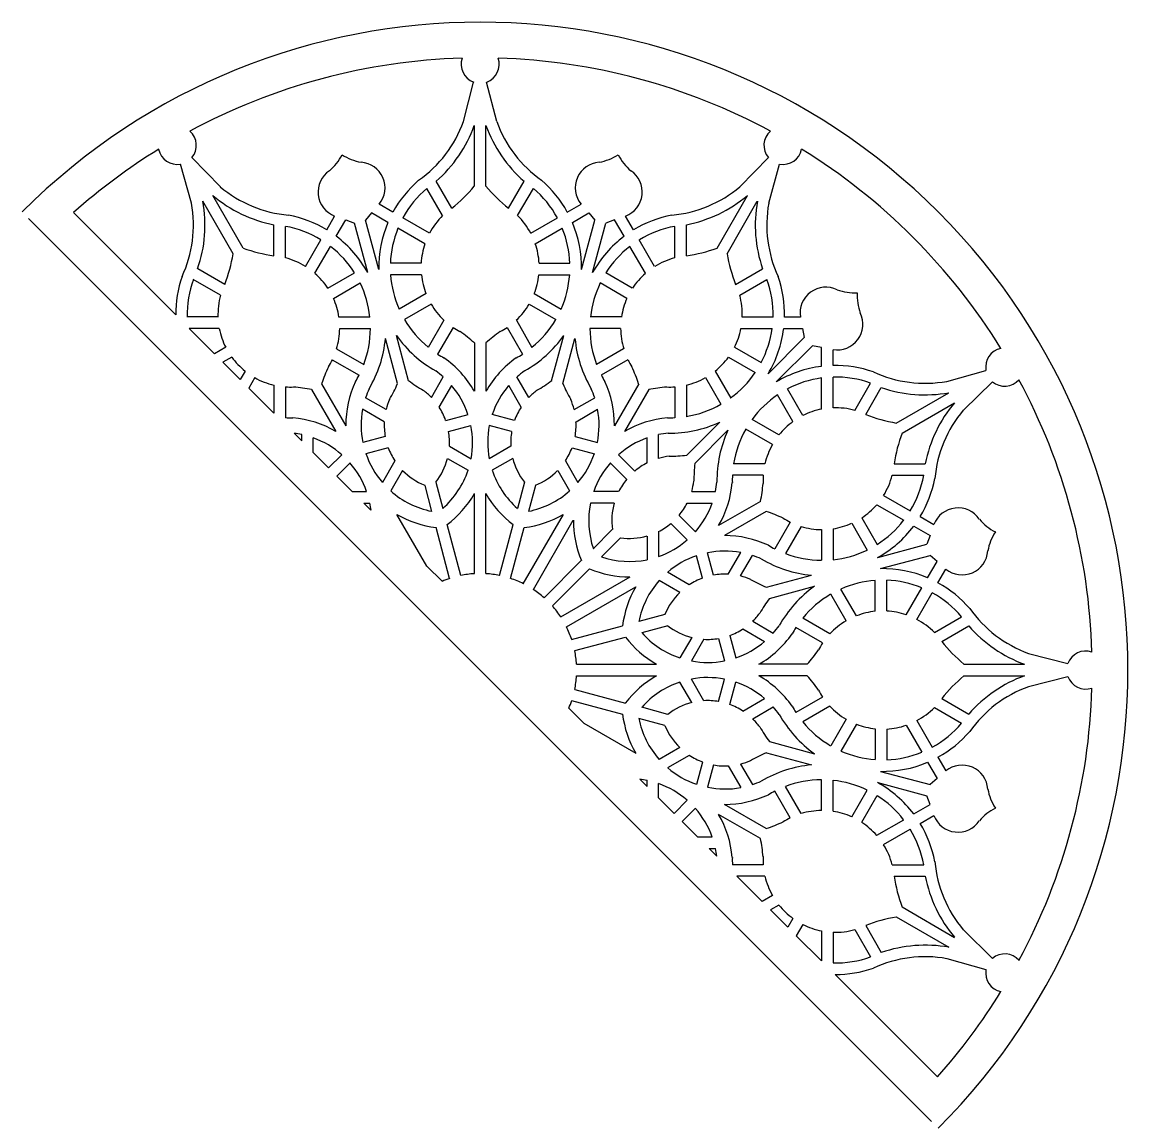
# Model space of a CAD drawing. Extents: x 46 to 293, y -4 to 243.
# Drawn here: x 169.5 to 293.3, y 120.1 to 243.5 of the extents above; entities that cross this region are included whole.
import ezdxf

# ---------------------------------------------------------------- set-up
doc = ezdxf.new("R2010")
doc.units = 0
doc.layers.get('0').update_dxf_attribs({"linetype": 'CONTINUOUS'})

msp = doc.modelspace()

# ---------------------------------------------------------------- linework, layer by layer
for p, q in [((218.95, 232.36), (220.08, 236.78)), ((222.66, 232.36), (221.53, 236.78)), ((220.16, 225.14), (220.16, 231.92)), ((221.45, 225.14), (221.45, 231.92)), ((191.73, 225.07), (188.54, 228.33)), ((249.88, 225.07), (253.07, 228.33)), ((188.51, 223.21), (187.28, 227.6)), ((253.1, 223.21), (254.33, 227.6)), ((217.63, 222.65), (215.88, 225.67)), ((223.99, 222.65), (225.73, 225.67)), ((194.29, 218.2), (190.9, 224.08)), ((216.61, 221.83), (214.85, 224.88)), ((225, 221.83), (226.76, 224.88)), ((247.32, 218.2), (250.72, 224.08)), ((193.17, 217.56), (189.78, 223.44)), ((211.05, 222.23), (209.51, 223.12)), ((230.56, 222.23), (232.1, 223.12)), ((248.44, 217.56), (251.83, 223.44)), ((175.28, 222.17), (186.73, 210.72)), ((203.63, 220.25), (204.52, 221.78)), ((208.65, 222.13), (207.98, 221.34)), ((210.48, 221.07), (208.65, 222.13)), ((215.14, 219.87), (212.16, 221.59)), ((226.47, 219.87), (229.45, 221.59)), ((231.13, 221.07), (232.96, 222.13)), ((232.96, 222.13), (233.63, 221.34)), ((237.98, 220.25), (237.09, 221.78)), ((170.27, 221.52), (271.34, 120.45)), ((197.73, 217.32), (197.73, 220.81)), ((199.02, 217.12), (199.02, 220.63)), ((204.7, 219.52), (205.76, 221.35)), ((205.76, 221.35), (206.74, 221)), ((208.22, 215.47), (206.74, 221)), ((209.46, 215.81), (207.98, 221.34)), ((214.63, 218.68), (211.61, 220.42)), ((226.98, 218.68), (230, 220.42)), ((232.15, 215.81), (233.63, 221.34)), ((233.39, 215.47), (234.88, 221)), ((235.85, 221.35), (234.88, 221)), ((236.91, 219.52), (235.85, 221.35)), ((242.6, 217.12), (242.6, 220.63)), ((243.89, 217.32), (243.89, 220.81)), ((201.27, 216.15), (202.99, 219.13)), ((240.34, 216.15), (238.62, 219.13)), ((202.31, 215.38), (204.05, 218.39)), ((239.3, 215.38), (237.56, 218.39)), ((192.22, 214.14), (189.19, 215.88)), ((203.77, 213.7), (206.75, 215.42)), ((214.2, 216.5), (210.76, 216.5)), ((227.41, 216.5), (230.85, 216.5)), ((237.84, 213.7), (234.86, 215.42)), ((249.39, 214.14), (252.42, 215.88)), ((191.75, 212.92), (188.7, 214.68)), ((204.39, 212.57), (207.38, 214.3)), ((214.23, 215.21), (210.78, 215.21)), ((227.38, 215.21), (230.83, 215.21)), ((237.23, 212.57), (234.24, 214.3)), ((249.86, 212.92), (252.91, 214.68)), ((214.75, 213.1), (211.74, 211.36)), ((226.87, 213.1), (229.87, 211.36)), ((215.31, 211.94), (212.33, 210.22)), ((226.3, 211.94), (229.28, 210.22)), ((191.46, 210.49), (188.02, 210.49)), ((205, 210.49), (208.46, 210.49)), ((236.61, 210.49), (233.15, 210.49)), ((250.15, 210.49), (253.59, 210.49)), ((254.88, 210.49), (256.66, 210.49)), ((188.25, 209.2), (191.07, 206.37)), ((191.61, 209.2), (188.25, 209.2)), ((205.09, 209.2), (208.53, 209.2)), ((216.76, 210.13), (215, 207.09)), ((217.78, 209.32), (216.05, 206.33)), ((223.84, 209.32), (225.56, 206.33)), ((224.86, 210.13), (226.61, 207.09)), ((236.52, 209.2), (233.08, 209.2)), ((250, 209.2), (253.49, 209.2)), ((254.79, 209.2), (256.9, 209.2)), ((256.9, 209.2), (257.09, 208.18)), ((211.55, 203.03), (210.2, 208.09)), ((212.8, 203.36), (211.44, 208.42)), ((228.81, 203.36), (230.17, 208.42)), ((230.06, 203.03), (231.41, 208.09)), ((253.04, 204.13), (257.09, 208.18)), ((192.33, 207.1), (191.07, 206.37)), ((204.74, 206.91), (207.78, 205.16)), ((220.16, 207.59), (220.16, 202.18)), ((221.45, 207.59), (221.45, 202.18)), ((236.87, 206.91), (233.84, 205.16)), ((249.28, 207.1), (252.26, 205.38)), ((253.95, 203.22), (258, 207.27)), ((259.02, 207.08), (258, 207.27)), ((259.02, 204.97), (259.02, 207.08)), ((260.31, 205.06), (260.31, 206.83)), ((193, 206), (192.02, 205.43)), ((204.26, 205.7), (207.25, 203.97)), ((237.35, 205.7), (234.36, 203.97)), ((248.61, 206), (251.6, 204.27)), ((192.02, 205.43), (193.96, 203.49)), ((194.5, 204.43), (193.96, 203.49)), ((247.11, 204.43), (248.85, 201.42)), ((273.03, 203.28), (277.42, 204.51)), ((195.57, 203.7), (194.9, 202.54)), ((203.06, 203.01), (205.77, 198.32)), ((215.35, 201.49), (216.68, 203.79)), ((226.26, 201.49), (224.93, 203.79)), ((238.55, 203.01), (235.85, 198.32)), ((246.04, 203.7), (247.76, 200.72)), ((259.02, 200.18), (259.02, 203.67)), ((260.31, 200.33), (260.31, 203.77)), ((262.74, 200.04), (264.5, 203.09)), ((274.89, 200.06), (278.15, 203.25)), ((194.9, 202.54), (197.73, 199.72)), ((197.73, 202.86), (197.73, 199.72)), ((199.02, 202.67), (199.02, 199.22)), ((201.94, 202.37), (204.65, 197.68)), ((216.21, 200.4), (217.62, 202.83)), ((225.4, 200.4), (224, 202.83)), ((239.67, 202.37), (236.96, 197.68)), ((242.6, 202.67), (242.6, 199.22)), ((243.89, 202.86), (243.89, 199.36)), ((255.82, 198.79), (254.09, 201.78)), ((256.92, 199.46), (255.2, 202.44)), ((263.96, 199.57), (265.71, 202.6)), ((267.38, 198.62), (273.26, 202.01)), ((210.28, 200.13), (207.98, 201.46)), ((231.33, 200.13), (233.63, 201.46)), ((268.03, 197.5), (273.9, 200.89)), ((210.07, 198.76), (207.65, 200.16)), ((216.95, 198.92), (219.45, 199.59)), ((224.66, 198.92), (222.16, 199.59)), ((231.54, 198.76), (233.96, 200.16)), ((217.28, 197.67), (219.78, 198.34)), ((224.33, 197.67), (221.83, 198.34)), ((243.93, 195.02), (247.63, 198.72)), ((254.25, 197.29), (251.25, 199.02)), ((199.98, 197.47), (200.83, 196.62)), ((200.83, 196.62), (200.83, 197.33)), ((202.12, 195.33), (202.12, 196.97)), ((210.18, 197.11), (207.68, 196.44)), ((231.43, 197.11), (233.93, 196.44)), ((239.49, 194.16), (239.49, 196.97)), ((240.78, 194.67), (240.78, 197.33)), ((244.84, 194.11), (248.54, 197.81)), ((253.52, 196.22), (250.54, 197.94)), ((210.52, 195.86), (208.02, 195.19)), ((217.37, 196.03), (219.79, 194.63)), ((224.24, 196.03), (221.82, 194.63)), ((231.1, 195.86), (233.6, 195.19)), ((202.12, 195.33), (203.85, 193.6)), ((203.85, 193.6), (205.33, 195.08)), ((211.26, 194.39), (209.86, 191.97)), ((217.16, 194.67), (219.46, 193.34)), ((224.45, 194.67), (222.15, 193.34)), ((230.36, 194.39), (231.75, 191.97)), ((238.11, 193.25), (236.28, 195.08)), ((204.76, 192.69), (206.24, 194.16)), ((212.12, 193.32), (210.8, 191.02)), ((229.49, 193.32), (230.82, 191.02)), ((237.2, 192.33), (235.37, 194.16)), ((252.68, 194.06), (249.18, 194.06)), ((267.14, 194.06), (270.63, 194.06)), ((204.76, 192.69), (206.49, 190.96)), ((215.85, 191.99), (216.63, 189.07)), ((225.77, 191.99), (224.98, 189.07)), ((252.49, 192.77), (249.04, 192.77)), ((266.94, 192.77), (270.46, 192.77)), ((206.49, 190.96), (208.1, 190.96)), ((214.6, 191.65), (215.38, 188.74)), ((220.16, 181.77), (220.16, 190.72)), ((221.45, 181.77), (221.45, 190.72)), ((227.01, 191.65), (226.23, 188.74)), ((236.3, 190.96), (233.51, 190.96)), ((244.49, 190.96), (247.15, 190.96)), ((207.78, 189.67), (208.59, 188.86)), ((207.78, 189.67), (208.46, 189.67)), ((235.8, 189.67), (233.15, 189.67)), ((243.99, 189.67), (246.79, 189.67)), ((252.19, 189.85), (247.5, 187.14)), ((265.2, 189.48), (268.22, 187.74)), ((265.97, 190.52), (268.95, 188.8)), ((214.84, 182.61), (211.5, 188.4)), ((225.64, 180.64), (230.12, 188.4)), ((243.07, 188.29), (244.9, 186.46)), ((252.83, 188.73), (248.15, 186.02)), ((270.07, 188.16), (271.6, 187.27)), ((217.39, 181.23), (215.87, 186.92)), ((218.64, 181.57), (217.12, 187.25)), ((222.97, 181.57), (224.5, 187.25)), ((224.22, 181.23), (225.74, 186.92)), ((226.76, 180), (231.23, 187.75)), ((242.16, 187.38), (243.99, 185.55)), ((255.52, 187.53), (253.79, 184.54)), ((256.73, 187.05), (254.98, 184.01)), ((262.39, 187.4), (264.12, 184.41)), ((263.52, 188.02), (265.25, 185.04)), ((269.34, 187.09), (271.17, 186.03)), ((235.6, 186.69), (233.47, 184.56)), ((236.51, 185.78), (234.38, 183.65)), ((239.49, 185.98), (239.49, 183.33)), ((240.78, 186.48), (240.78, 183.69)), ((259.02, 186.7), (259.02, 183.26)), ((260.31, 186.79), (260.31, 183.33)), ((271.17, 186.03), (270.82, 185.05)), ((265.3, 183.57), (270.82, 185.05)), ((227.97, 179.06), (232.13, 183.23)), ((245.68, 181.27), (245.01, 183.77)), ((246.93, 181.61), (246.26, 184.11)), ((248.58, 181.72), (249.98, 184.14)), ((249.95, 181.51), (251.28, 183.81)), ((265.63, 182.33), (271.16, 183.81)), ((271.95, 183.14), (271.16, 183.81)), ((214.84, 182.61), (216.54, 180.91)), ((228.89, 178.15), (233.05, 182.31)), ((270.89, 181.31), (271.95, 183.14)), ((272.05, 180.74), (272.94, 182.28)), ((229.82, 176.93), (237.58, 181.41)), ((243.14, 179.67), (240.84, 180.99)), ((244.22, 180.53), (241.79, 181.93)), ((252.85, 180.24), (257.91, 181.59)), ((265.03, 177.56), (265.03, 181.01)), ((266.32, 177.59), (266.32, 181.03)), ((230.47, 175.82), (238.22, 180.29)), ((253.18, 178.99), (258.24, 180.35)), ((262.92, 177.04), (261.19, 180.05)), ((268.5, 177.16), (270.24, 180.18)), ((269.69, 176.65), (271.41, 179.63)), ((261.76, 176.48), (260.04, 179.46)), ((241.47, 177.19), (238.56, 176.41)), ((231.05, 174.4), (236.74, 175.92)), ((241.81, 175.94), (238.89, 175.16)), ((251.31, 176.44), (253.61, 175.11)), ((259.95, 175.03), (256.92, 176.79)), ((271.65, 175.18), (274.7, 176.94)), ((272.47, 174.16), (275.5, 175.91)), ((231.39, 173.15), (237.07, 174.67)), ((244.49, 174.63), (243.16, 172.33)), ((247.49, 174.51), (248.16, 172.01)), ((248.74, 174.84), (249.41, 172.34)), ((250.22, 175.58), (252.65, 174.18)), ((259.14, 174.01), (256.15, 175.74)), ((245.85, 174.42), (244.46, 172)), ((282.18, 172.84), (286.6, 171.71)), ((231.59, 171.63), (240.54, 171.63)), ((257.42, 171.63), (252, 171.63)), ((274.96, 171.63), (281.74, 171.63)), ((231.59, 170.34), (240.54, 170.34)), ((244.49, 167.34), (243.16, 169.64)), ((245.85, 167.55), (244.46, 169.97)), ((247.49, 167.46), (248.16, 169.96)), ((248.74, 167.13), (249.41, 169.63)), ((257.42, 170.34), (252, 170.34)), ((274.96, 170.34), (281.74, 170.34)), ((282.18, 169.13), (286.6, 170.26)), ((231.39, 168.82), (237.07, 167.29)), ((231.05, 167.57), (236.74, 166.05)), ((250.22, 166.39), (252.65, 167.79)), ((259.14, 167.95), (256.15, 166.23)), ((272.47, 167.8), (275.5, 166.06)), ((230.73, 166.72), (232.43, 165.02)), ((241.81, 166.02), (238.89, 166.81)), ((251.31, 165.53), (253.61, 166.86)), ((259.95, 166.93), (256.92, 165.18)), ((271.65, 166.79), (274.7, 165.03)), ((232.43, 165.02), (238.22, 161.67)), ((241.47, 164.78), (238.56, 165.56)), ((261.76, 165.49), (260.04, 162.51)), ((262.92, 164.92), (261.19, 161.92)), ((268.5, 164.81), (270.24, 161.79)), ((269.69, 165.32), (271.41, 162.34)), ((265.03, 164.41), (265.03, 160.96)), ((266.32, 164.38), (266.32, 160.94)), ((243.14, 162.3), (240.84, 160.97)), ((253.18, 162.98), (258.24, 161.62)), ((244.22, 161.43), (241.79, 160.04)), ((252.85, 161.73), (257.91, 160.38)), ((272.05, 161.23), (272.94, 159.69)), ((245.68, 160.69), (245.01, 158.19)), ((246.93, 160.36), (246.26, 157.86)), ((248.58, 160.25), (249.98, 157.83)), ((249.95, 160.46), (251.28, 158.16)), ((270.89, 160.66), (271.95, 158.83)), ((238.68, 158.77), (239.49, 157.96)), ((239.49, 157.96), (239.49, 158.64)), ((259.02, 155.27), (259.02, 158.71)), ((260.31, 155.18), (260.31, 158.64)), ((265.63, 159.64), (271.16, 158.16)), ((271.95, 158.83), (271.16, 158.16)), ((240.78, 156.67), (240.78, 158.28)), ((255.52, 154.44), (253.79, 157.43)), ((256.73, 154.92), (254.98, 157.95)), ((262.39, 154.56), (264.12, 157.55)), ((265.3, 158.4), (270.82, 156.91)), ((240.78, 156.67), (242.51, 154.94)), ((242.51, 154.94), (243.99, 156.42)), ((263.52, 153.95), (265.25, 156.93)), ((271.17, 155.94), (270.82, 156.91)), ((243.42, 154.03), (244.9, 155.51)), ((252.19, 152.12), (247.5, 154.83)), ((252.83, 153.24), (248.15, 155.94)), ((269.34, 154.88), (271.17, 155.94)), ((243.42, 154.03), (245.15, 152.3)), ((265.2, 152.49), (268.22, 154.23)), ((270.07, 153.81), (271.6, 154.7)), ((245.15, 152.3), (246.79, 152.3)), ((265.97, 151.45), (268.95, 153.17)), ((246.44, 151.01), (247.15, 151.01)), ((246.44, 151.01), (247.29, 150.16)), ((252.49, 149.19), (249.04, 149.19)), ((266.94, 149.19), (270.46, 149.19)), ((252.68, 147.9), (249.54, 147.9)), ((249.54, 147.9), (252.37, 145.08)), ((267.14, 147.9), (270.63, 147.9)), ((253.52, 145.75), (252.37, 145.08)), ((254.25, 144.68), (253.31, 144.14)), ((253.31, 144.14), (255.25, 142.2)), ((268.03, 144.47), (273.9, 141.07)), ((255.82, 143.18), (255.25, 142.2)), ((256.92, 142.51), (256.19, 141.25)), ((263.96, 142.4), (265.71, 139.37)), ((267.38, 143.35), (273.26, 139.96)), ((256.19, 141.25), (259.02, 138.43)), ((259.02, 141.79), (259.02, 138.43)), ((260.31, 141.64), (260.31, 138.2)), ((262.74, 141.93), (264.5, 138.88)), ((274.89, 141.91), (278.15, 138.72)), ((273.03, 138.69), (277.42, 137.46)), ((260.54, 136.91), (271.99, 125.46))]:
    msp.add_line(p, q)
for centre, radius, start, end in [((220.81, 170.98), 72.5, 315, 135), ((220.81, 170.98), 68.5, 91.6876, 118.3124), ((220.81, 238.78), 2.13, 161.4226, 250.0131), ((220.81, 238.78), 2.13, 289.9869, 18.5774), ((220.81, 170.98), 68.5, 61.6876, 88.3124), ((206.05, 237), 13.7, 305.0647, 340.209), ((206.05, 237), 14.99, 310.9483, 340.209), ((235.56, 237), 14.99, 199.791, 229.0517), ((235.56, 237), 13.7, 199.791, 234.9353), ((186.91, 229.69), 2.13, 319.9869, 48.5774), ((254.7, 229.69), 2.13, 131.4226, 220.0131), ((220.81, 170.98), 68.5, 121.6876, 131.6524), ((186.91, 229.69), 2.13, 191.4226, 280.0131), ((254.7, 229.69), 2.13, 259.9869, 348.5774), ((220.81, 170.98), 68.5, 31.6876, 58.3124), ((200.33, 231.17), 5.62, 309.8153, 333.2532), ((208.44, 233.35), 5.62, 236.7468, 260.1847), ((207.29, 224.94), 2.87, 320.6707, 86.154), ((234.32, 224.94), 2.87, 93.846, 219.3293), ((233.17, 233.35), 5.62, 279.8153, 303.2532), ((241.28, 231.17), 5.62, 206.7468, 230.1847), ((205.53, 224.47), 2.87, 123.846, 249.3293), ((236.08, 224.47), 2.87, 290.6707, 56.154), ((222.3, 216.05), 12.84, 130.7148, 151.2199), ((219.31, 216.05), 12.84, 28.7801, 49.2852), ((200.57, 235.53), 14.99, 229.791, 259.0517), ((200.57, 235.53), 13.7, 229.791, 264.9353), ((222.3, 216.05), 11.55, 130.1693, 151.3561), ((206.05, 237), 18.43, 308.8868, 319.9387), ((235.56, 237), 18.43, 220.0613, 231.1132), ((219.31, 216.05), 11.55, 28.6439, 49.8307), ((241.04, 235.53), 13.7, 275.0647, 310.209), ((241.04, 235.53), 14.99, 280.9483, 310.209), ((175.02, 220.78), 13.7, 335.0647, 10.209), ((175.02, 220.78), 14.99, 340.9483, 10.209), ((266.59, 220.78), 14.99, 169.791, 199.0517), ((266.59, 220.78), 13.7, 169.791, 204.9353), ((196.98, 209.26), 12.84, 58.7801, 79.2852), ((222.3, 216.05), 8.11, 134.5603, 151.9311), ((219.31, 216.05), 8.11, 28.0689, 45.4397), ((244.64, 209.26), 12.84, 100.7148, 121.2199), ((196.98, 209.26), 11.55, 58.6439, 79.8307), ((222.3, 216.05), 12.84, 156.9911, 181.0756), ((222.3, 216.05), 11.55, 157.7762, 177.7714), ((219.31, 216.05), 11.55, 2.2286, 22.2238), ((219.31, 216.05), 12.84, 358.9244, 23.0089), ((244.64, 209.26), 11.55, 100.1693, 121.3561), ((196.98, 209.26), 12.84, 28.9244, 53.0089), ((244.64, 209.26), 12.84, 126.9911, 151.0756), ((200.57, 235.53), 18.43, 250.0613, 261.1132), ((196.98, 209.26), 11.55, 32.2286, 52.2238), ((222.3, 216.05), 8.11, 161.1079, 176.8259), ((219.31, 216.05), 8.11, 3.1741, 18.8921), ((244.64, 209.26), 11.55, 127.7762, 147.7714), ((241.04, 235.53), 18.43, 278.8868, 289.9387), ((175.02, 220.78), 18.43, 338.8868, 349.9387), ((196.98, 209.26), 8.11, 58.0689, 75.4397), ((244.64, 209.26), 8.11, 104.5603, 121.9311), ((266.59, 220.78), 18.43, 190.0613, 201.1132), ((196.98, 209.26), 8.11, 33.1741, 48.8921), ((244.64, 209.26), 8.11, 131.1079, 146.8259), ((199.57, 210.76), 12.84, 160.7148, 180.1836), ((199.57, 210.76), 11.55, 160.1693, 181.3561), ((196.98, 209.26), 11.55, 6.0834, 25.828), ((222.3, 216.05), 11.55, 184.172, 203.9166), ((222.3, 216.05), 8.11, 185.9459, 201.3211), ((219.31, 216.05), 8.11, 338.6789, 354.0541), ((219.31, 216.05), 11.55, 336.0834, 355.828), ((244.64, 209.26), 11.55, 154.172, 173.9166), ((242.04, 210.76), 11.55, 358.6439, 19.8307), ((242.04, 210.76), 12.84, 358.7801, 19.2852), ((199.57, 210.76), 8.11, 164.5603, 181.9311), ((242.04, 210.76), 8.11, 358.0689, 15.4397), ((259.49, 210.95), 2.87, 63.846, 189.3293), ((262.7, 218.81), 5.62, 249.8153, 273.2532), ((268.63, 212.87), 5.62, 176.7468, 200.1847), ((196.98, 209.26), 8.11, 8.6789, 24.0541), ((222.3, 216.05), 8.11, 210.4619, 226.8625), ((219.31, 216.05), 8.11, 313.1375, 329.5381), ((244.64, 209.26), 8.11, 155.9459, 171.3211), ((260.77, 209.67), 2.87, 260.6707, 26.154), ((199.57, 210.76), 8.11, 191.1079, 206.8259), ((196.98, 209.26), 8.11, 343.1375, 359.5381), ((196.98, 209.26), 11.55, 339.1851, 359.6756), ((222.3, 216.05), 11.55, 210.3244, 230.8149), ((222.3, 216.05), 8.11, 236.0819, 242.4634), ((219.31, 216.05), 8.11, 297.5366, 303.9181), ((219.31, 216.05), 11.55, 309.1851, 329.6756), ((244.64, 209.26), 11.55, 180.3244, 200.8149), ((244.64, 209.26), 8.11, 180.4619, 196.8625), ((242.04, 210.76), 8.11, 333.1741, 348.8921), ((242.04, 210.76), 11.55, 332.2286, 352.2238), ((242.04, 210.76), 12.84, 328.9244, 353.0089), ((196.98, 209.26), 13.27, 329.1198, 354.9135), ((222.3, 216.05), 13.27, 215.0865, 240.8802), ((210.13, 196.45), 14.99, 48.0016, 55.8179), ((231.48, 196.45), 14.99, 124.1821, 131.9984), ((219.31, 216.05), 13.27, 299.1198, 324.9135), ((244.64, 209.26), 13.27, 185.0865, 210.8802), ((279.52, 204.88), 2.13, 101.4226, 190.0131), ((199.57, 210.76), 8.11, 215.9459, 231.3211), ((196.98, 209.26), 8.11, 327.5366, 333.9181), ((222.3, 216.05), 11.55, 237.2494, 241.3224), ((210.13, 196.45), 11.55, 29.7379, 54.9785), ((231.48, 196.45), 11.55, 125.0215, 150.2621), ((219.31, 216.05), 11.55, 298.6776, 302.7506), ((244.64, 209.26), 8.11, 206.0819, 212.4634), ((242.04, 210.76), 8.11, 308.6789, 324.0541), ((217.32, 198.38), 14.99, 154.1821, 161.9984), ((210.13, 196.45), 9.83, 48.2371, 54.4648), ((231.48, 196.45), 9.83, 125.5352, 131.7629), ((224.29, 198.38), 14.99, 18.0016, 25.8179), ((242.04, 210.76), 11.55, 306.0834, 325.828), ((260.58, 192.22), 12.84, 96.9911, 121.0756), ((260.58, 192.22), 12.84, 70.7148, 91.2199), ((270.6, 216.77), 13.7, 245.0647, 280.209), ((199.57, 210.76), 8.11, 240.4619, 256.8625), ((217.32, 198.38), 11.55, 155.0215, 180.2621), ((196.98, 209.26), 11.55, 328.6776, 332.7506), ((196.98, 209.26), 15.85, 329.705, 336.8458), ((222.3, 216.05), 15.85, 233.1542, 240.295), ((219.31, 216.05), 15.85, 299.705, 306.8458), ((244.64, 209.26), 15.85, 203.1542, 210.295), ((244.64, 209.26), 11.55, 207.2494, 211.3224), ((224.29, 198.38), 11.55, 359.7379, 24.9785), ((242.04, 210.76), 8.11, 283.1375, 299.5381), ((260.58, 192.22), 11.55, 97.7762, 117.7714), ((260.58, 192.22), 11.55, 70.1693, 91.3561), ((279.52, 204.88), 2.13, 229.9869, 318.5774), ((220.81, 170.98), 68.5, 1.6876, 28.3124), ((199.57, 210.76), 8.11, 266.0819, 272.4634), ((198.83, 187.7), 14.99, 78.0016, 85.8179), ((217.32, 198.38), 9.83, 155.5352, 161.7629), ((210.13, 196.45), 7.25, 43.9571, 53.4597), ((210.13, 196.45), 9.83, 18.6094, 40.4261), ((231.48, 196.45), 9.83, 139.5739, 161.3906), ((231.48, 196.45), 7.25, 126.5403, 136.0429), ((224.29, 198.38), 9.83, 18.2371, 24.4648), ((242.79, 187.7), 14.99, 94.1821, 101.9984), ((242.04, 210.76), 8.11, 267.5366, 273.9181), ((260.58, 192.22), 11.55, 124.172, 143.9166), ((270.6, 216.77), 14.99, 250.9483, 280.209), ((217.32, 198.38), 7.25, 156.5403, 166.0429), ((224.29, 198.38), 7.25, 13.9571, 23.4597), ((242.04, 210.76), 11.55, 279.1851, 299.6756), ((285.35, 191.22), 14.99, 139.791, 169.0517), ((217.32, 198.38), 9.83, 169.5739, 191.3906), ((210.13, 196.45), 7.25, 19.8957, 32.9892), ((231.48, 196.45), 7.25, 147.0108, 160.1043), ((224.29, 198.38), 9.83, 348.6094, 10.4261), ((260.58, 192.22), 8.11, 101.1079, 116.8259), ((260.58, 192.22), 8.11, 74.5603, 91.9311), ((270.6, 216.77), 18.43, 248.8868, 259.9387), ((285.35, 191.22), 13.7, 139.791, 174.9353), ((199.57, 210.76), 11.55, 267.2494, 271.3224), ((198.83, 187.7), 11.55, 59.7379, 84.9785), ((217.32, 198.38), 7.25, 177.0108, 190.1043), ((210.13, 196.45), 9.83, 349.3483, 11.0891), ((231.48, 196.45), 9.83, 168.9109, 190.6517), ((224.29, 198.38), 7.25, 349.8957, 2.9892), ((242.79, 187.7), 11.55, 95.0215, 120.2621), ((242.04, 210.76), 11.55, 268.6776, 272.7506), ((242.04, 210.76), 13.27, 269.1198, 294.9135), ((260.58, 192.22), 8.11, 125.9459, 141.3211), ((198.83, 187.7), 9.83, 78.2371, 83.2607), ((198.83, 187.7), 9.83, 48.6094, 70.4261), ((210.13, 196.45), 7.25, 356.6875, 9.6949), ((231.48, 196.45), 7.25, 170.3051, 183.3125), ((242.79, 187.7), 9.83, 109.5739, 131.3906), ((242.79, 187.7), 9.83, 95.5352, 101.7629), ((260.58, 192.22), 13.27, 155.0865, 180.8802), ((260.58, 192.22), 11.55, 150.3244, 170.8149), ((285.35, 191.22), 18.43, 160.0613, 171.1132), ((217.32, 198.38), 7.25, 200.3051, 213.3125), ((224.29, 198.38), 7.25, 326.6875, 339.6949), ((260.58, 192.22), 8.11, 150.4619, 166.8625), ((217.32, 198.38), 9.83, 198.9109, 220.6517), ((210.13, 196.45), 7.25, 322.0056, 345.743), ((231.48, 196.45), 7.25, 194.257, 217.9944), ((224.29, 198.38), 9.83, 319.3483, 341.0891), ((242.79, 187.7), 7.25, 96.5403, 106.0429), ((242.04, 210.76), 15.85, 269.705, 276.8458), ((198.83, 187.7), 9.83, 19.3483, 41.0891), ((217.32, 198.38), 7.25, 224.257, 247.9944), ((210.13, 196.45), 9.83, 311.3596, 341.5457), ((231.48, 196.45), 9.83, 198.4543, 228.6404), ((224.29, 198.38), 7.25, 292.0056, 315.743), ((242.79, 187.7), 9.83, 138.9109, 160.6517), ((242.79, 187.7), 7.25, 117.0108, 130.1043), ((260.58, 192.22), 15.85, 173.1542, 180.295), ((242.79, 187.7), 7.25, 140.3051, 153.3125), ((237.52, 192.96), 7.25, 343.9571, 353.4597), ((237.52, 192.96), 9.83, 348.2371, 354.4648), ((237.52, 192.96), 11.55, 329.7379, 354.9785), ((260.58, 192.22), 11.55, 177.2494, 181.3224), ((237.52, 192.96), 14.99, 348.0016, 355.8179), ((260.58, 192.22), 8.11, 176.0819, 182.4634), ((259.08, 194.81), 8.11, 328.0689, 345.4397), ((259.08, 194.81), 11.55, 328.6439, 349.8307), ((259.08, 194.81), 12.84, 328.7801, 349.2852), ((217.32, 198.38), 9.83, 228.4543, 258.6404), ((210.13, 196.45), 11.55, 307.2045, 330.2621), ((231.48, 196.45), 11.55, 209.7379, 232.7955), ((224.29, 198.38), 9.83, 281.3596, 311.5457), ((198.83, 187.7), 9.83, 6.7393, 11.5457), ((242.79, 187.7), 9.83, 168.4543, 198.6404), ((242.79, 187.7), 7.25, 164.257, 187.9944), ((237.52, 192.96), 7.25, 319.8957, 332.9892), ((237.52, 192.96), 9.83, 318.6094, 340.4261), ((259.08, 194.81), 8.11, 303.1741, 318.8921), ((217.32, 198.38), 11.55, 239.7379, 262.7955), ((224.29, 198.38), 11.55, 277.2045, 300.2621), ((248.2, 174.47), 14.99, 64.1821, 71.9984), ((274.29, 186.26), 2.87, 33.846, 159.3293), ((242.79, 187.7), 11.55, 179.7379, 202.7955), ((237.52, 192.96), 7.25, 296.6875, 309.6949), ((259.08, 194.81), 8.11, 237.5366, 243.9181), ((259.08, 194.81), 8.11, 253.1375, 269.5381), ((259.08, 194.81), 8.11, 278.6789, 294.0541), ((259.08, 194.81), 11.55, 302.2286, 322.2238), ((259.08, 194.81), 12.84, 298.9244, 323.0089), ((281, 191.46), 5.62, 219.8153, 243.2532), ((237.52, 192.96), 7.25, 262.0056, 285.743), ((248.2, 174.47), 11.55, 65.0215, 90.2621), ((283.17, 183.35), 5.62, 146.7468, 170.1847), ((237.52, 192.96), 9.83, 289.3483, 311.0891), ((259.08, 194.81), 11.55, 238.6776, 242.7506), ((259.08, 194.81), 11.55, 276.0834, 295.828), ((237.52, 192.96), 9.83, 251.3596, 281.5457), ((248.2, 174.47), 9.83, 108.9109, 130.6517), ((248.2, 174.47), 9.83, 79.5739, 101.3906), ((248.2, 174.47), 9.83, 65.5352, 71.7629), ((259.08, 194.81), 13.27, 239.1198, 264.9135), ((259.08, 194.81), 11.55, 249.1851, 269.6756), ((274.76, 184.5), 2.87, 230.6707, 356.154), ((237.52, 192.96), 11.55, 247.2045, 270.2621), ((265.87, 169.49), 12.84, 66.9911, 91.0756), ((220.81, 170.98), 10.8, 108.4227, 113.2652), ((220.81, 170.98), 10.8, 93.4227, 101.5773), ((220.81, 170.98), 10.8, 78.4227, 86.5773), ((220.81, 170.98), 10.8, 63.4227, 71.5773), ((248.2, 174.47), 9.83, 138.4543, 168.6404), ((248.2, 174.47), 7.25, 110.3051, 123.3125), ((248.2, 174.47), 7.25, 87.0108, 100.1043), ((248.2, 174.47), 7.25, 66.5403, 76.0429), ((259.08, 194.81), 15.85, 239.705, 246.8458), ((265.87, 169.49), 11.55, 94.172, 113.9166), ((265.87, 169.49), 11.55, 67.7762, 87.7714), ((265.87, 169.49), 12.84, 40.7148, 61.2199), ((220.81, 170.98), 10.8, 48.4227, 56.5773), ((248.2, 174.47), 11.55, 149.7379, 172.7955), ((248.2, 174.47), 7.25, 134.257, 157.9944), ((265.87, 169.49), 13.27, 125.0865, 150.8802), ((265.87, 169.49), 11.55, 40.1693, 61.3561), ((265.87, 169.49), 15.85, 143.1542, 150.295), ((265.87, 169.49), 11.55, 120.3244, 140.8149), ((220.81, 170.98), 10.8, 33.4227, 41.5773), ((246.27, 181.66), 7.25, 313.9571, 323.4597), ((265.87, 169.49), 8.11, 95.9459, 111.3211), ((265.87, 169.49), 8.11, 71.1079, 86.8259), ((286.82, 185.74), 13.7, 215.0647, 250.209), ((220.81, 170.98), 10.8, 18.4227, 26.5773), ((246.27, 181.66), 7.25, 232.0056, 255.743), ((246.27, 181.66), 9.83, 318.2371, 324.4648), ((265.87, 169.49), 8.11, 120.4619, 136.8625), ((265.87, 169.49), 8.11, 44.5603, 61.9311), ((286.82, 185.74), 14.99, 220.9483, 250.209), ((246.27, 181.66), 11.55, 217.2045, 240.2621), ((246.27, 181.66), 9.83, 221.3596, 251.5457), ((246.27, 181.66), 7.25, 266.6875, 279.6949), ((246.27, 181.66), 7.25, 289.8957, 302.9892), ((246.27, 181.66), 11.55, 299.7379, 324.9785), ((265.87, 169.49), 11.55, 147.2494, 151.3224), ((246.27, 181.66), 9.83, 288.6094, 310.4261), ((265.87, 169.49), 8.11, 146.0819, 152.4634), ((286.82, 185.74), 18.43, 218.8868, 229.9387), ((220.81, 170.98), 10.8, 3.4227, 11.5773), ((246.27, 181.66), 14.99, 318.0016, 325.8179), ((288.6, 170.98), 2.13, 71.4226, 160.0131), ((246.27, 181.66), 9.83, 259.3483, 281.0891), ((220.81, 170.98), 10.8, 348.4227, 356.5773), ((246.27, 160.31), 11.55, 119.7379, 142.7955), ((246.27, 160.31), 9.83, 108.4543, 138.6404), ((246.27, 160.31), 9.83, 78.9109, 100.6517), ((246.27, 160.31), 9.83, 49.5739, 71.3906), ((246.27, 160.31), 11.55, 35.0215, 60.2621), ((246.27, 160.31), 14.99, 34.1821, 41.9984), ((286.82, 156.23), 18.43, 130.0613, 141.1132), ((286.82, 156.23), 14.99, 109.791, 139.0517), ((288.6, 170.98), 2.13, 199.9869, 288.5774), ((265.87, 172.48), 8.11, 207.5366, 213.9181), ((286.82, 156.23), 13.7, 109.791, 144.9353), ((220.81, 170.98), 68.5, 331.6876, 358.3124), ((220.81, 170.98), 10.8, 336.7348, 341.5773), ((246.27, 160.31), 7.25, 104.257, 127.9944), ((246.27, 160.31), 7.25, 80.3051, 93.3125), ((246.27, 160.31), 7.25, 57.0108, 70.1043), ((248.2, 167.5), 11.55, 187.2045, 210.2621), ((246.27, 160.31), 9.83, 35.5352, 41.7629), ((265.87, 172.48), 13.27, 209.1198, 234.9135), ((265.87, 172.48), 11.55, 208.6776, 212.7506), ((265.87, 172.48), 8.11, 223.1375, 239.5381), ((265.87, 172.48), 8.11, 298.0689, 315.4397), ((248.2, 167.5), 9.83, 191.3596, 221.5457), ((248.2, 167.5), 7.25, 202.0056, 225.743), ((246.27, 160.31), 7.25, 36.5403, 46.0429), ((265.87, 172.48), 15.85, 209.705, 216.8458), ((265.87, 172.48), 11.55, 219.1851, 239.6756), ((265.87, 172.48), 8.11, 248.6789, 264.0541), ((265.87, 172.48), 8.11, 273.1741, 288.8921), ((265.87, 172.48), 11.55, 298.6439, 319.8307), ((265.87, 172.48), 12.84, 298.7801, 319.2852), ((248.2, 167.5), 7.25, 236.6875, 249.6949), ((259.08, 147.15), 15.85, 113.1542, 120.295), ((265.87, 172.48), 11.55, 246.0834, 265.828), ((265.87, 172.48), 11.55, 272.2286, 292.2238), ((248.2, 167.5), 9.83, 229.3483, 251.0891), ((248.2, 167.5), 7.25, 259.8957, 272.9892), ((248.2, 167.5), 7.25, 283.9571, 293.4597), ((259.08, 147.15), 13.27, 95.0865, 120.8802), ((265.87, 172.48), 12.84, 268.9244, 293.0089), ((274.76, 157.47), 2.87, 3.846, 129.3293), ((237.52, 149), 9.83, 78.4543, 83.2607), ((248.2, 167.5), 9.83, 288.2371, 294.4648), ((259.08, 147.15), 11.55, 90.3244, 110.8149), ((259.08, 147.15), 11.55, 64.172, 83.9166), ((237.52, 149), 9.83, 48.9109, 70.6517), ((248.2, 167.5), 9.83, 258.6094, 280.4261), ((259.08, 147.15), 11.55, 117.2494, 121.3224), ((259.08, 147.15), 12.84, 36.9911, 61.0756), ((283.17, 158.62), 5.62, 189.8153, 213.2532), ((248.2, 167.5), 11.55, 269.7379, 294.9785), ((259.08, 147.15), 11.55, 37.7762, 57.7714), ((237.52, 149), 9.83, 19.5739, 41.3906), ((237.52, 149), 11.55, 5.0215, 30.2621), ((259.08, 147.15), 8.11, 90.4619, 106.8625), ((259.08, 147.15), 8.11, 65.9459, 81.3211), ((281, 150.51), 5.62, 116.7468, 140.1847), ((248.2, 167.5), 14.99, 288.0016, 295.8179), ((259.08, 147.15), 8.11, 116.0819, 122.4634), ((259.08, 147.15), 8.11, 41.1079, 56.8259), ((259.08, 147.15), 12.84, 10.7148, 31.2199), ((274.29, 155.71), 2.87, 200.6707, 326.154), ((259.08, 147.15), 11.55, 10.1693, 31.3561), ((237.52, 149), 9.83, 6.7393, 11.7629), ((237.52, 149), 14.99, 4.1821, 11.9984), ((259.08, 147.15), 8.11, 14.5603, 31.9311), ((260.58, 149.75), 11.55, 178.6776, 182.7506), ((260.58, 149.75), 8.11, 177.5366, 183.9181), ((285.35, 150.75), 13.7, 185.0647, 220.209), ((260.58, 149.75), 8.11, 193.1375, 209.5381), ((285.35, 150.75), 18.43, 188.8868, 199.9387), ((285.35, 150.75), 14.99, 190.9483, 220.209), ((260.58, 149.75), 8.11, 218.6789, 234.0541), ((260.58, 149.75), 8.11, 243.1741, 258.8921), ((270.6, 125.2), 18.43, 100.0613, 111.1132), ((260.58, 149.75), 8.11, 268.0689, 285.4397), ((270.6, 125.2), 14.99, 79.791, 109.0517), ((260.58, 149.75), 11.55, 268.6439, 289.8307), ((270.6, 125.2), 13.7, 79.791, 114.9353), ((279.52, 137.09), 2.13, 41.4226, 130.0131), ((260.58, 149.75), 12.84, 269.8164, 289.2852), ((279.52, 137.09), 2.13, 169.9869, 258.5774), ((220.81, 170.98), 68.5, 318.3476, 328.3124)]:
    msp.add_arc(centre, radius, start, end)

doc.saveas('drawing.dxf')
